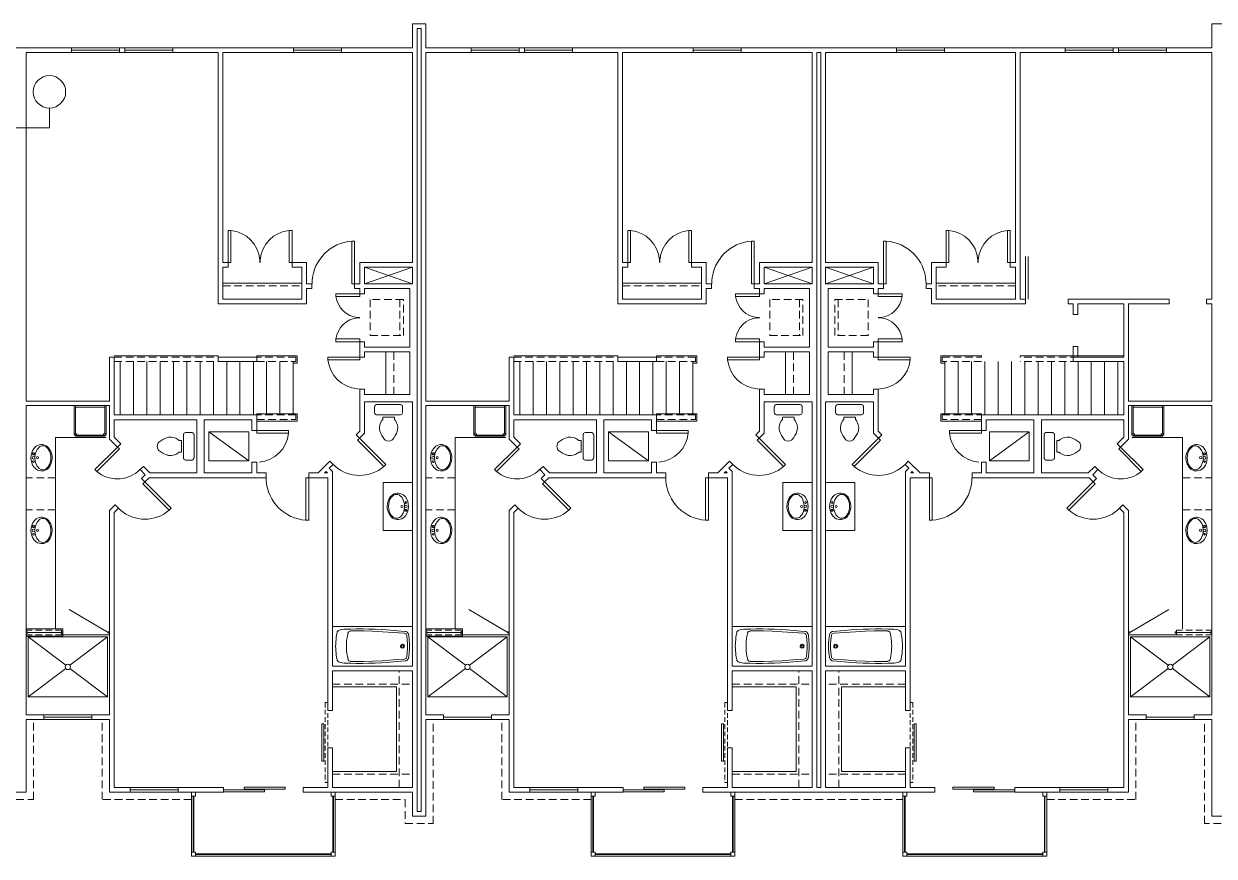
# Model space of a CAD drawing. Header units: inches. Extents: x -167 to 6071, y -6287 to -2731.
# Drawn here: x 2595 to 3489, y -6160 to -5536 of the extents above; entities that cross this region are included whole.
import ezdxf

# ---------------------------------------------------------------- set-up
doc = ezdxf.new("R2010")
doc.units = ezdxf.units.IN
doc.header["$LTSCALE"] = 96
doc.header["$MEASUREMENT"] = 0
doc.linetypes.add('Dash', pattern=[0.225, 0.15, -0.075])
for name, color, linetype, lineweight in [('Doors', 5, 'Continuous', 9), ('Stair', 190, 'Continuous', 18), ('Wall_line', 6, 'Continuous', 18)]:
    doc.layers.add(name, color=color, linetype=linetype, lineweight=lineweight)
doc.layers.add('Furniture', color=7, linetype='Continuous', lineweight=5, true_color=0x994d00)

# ---------------------------------------------------------------- blocks, each defined once
blk = doc.blocks.new('Tub')
at = {"layer": 'Furniture'}
blk.add_lwpolyline([(60, 0), (60, 29.97), (0, 29.97), (0, 0)], close=True, dxfattribs=at)
for points in [[(5.71, 27.36), (5.07, 27.2), (4.43, 26.83), (3.89, 26.35), (3.52, 25.76), (3.31, 25.12), (3.2, 24.43)], [(8.69, 27.73), (5.71, 27.41)], [(45.65, 3.25), (54.4, 4), (55.04, 4.16), (55.63, 4.37), (56.11, 4.75), (56.53, 5.23), (56.85, 5.76), (57.07, 6.35), (57.12, 6.99), (57.49, 10.19), (57.71, 13.44), (57.71, 16.75), (57.49, 20), (57.12, 23.2), (57.07, 23.84), (56.85, 24.43), (56.53, 24.96), (56.11, 25.44), (55.63, 25.81), (55.04, 26.03), (54.4, 26.19), (45.65, 26.93)], [(13.39, 26.45), (12.8, 26.35), (12.21, 26.03), (11.79, 25.55), (11.52, 25.01)], [(17.65, 26.56), (13.44, 26.51)], [(53.87, 24.75), (45.55, 25.44), (37.44, 25.97), (30.03, 26.35), (23.41, 26.56), (17.6, 26.56)], [(53.81, 5.44), (54.35, 5.55), (54.83, 5.81), (55.2, 6.19), (55.47, 6.61), (55.63, 7.15), (56, 10.29), (56.21, 13.49), (56.21, 16.69), (56, 19.89), (55.63, 23.04), (55.47, 23.57), (55.2, 24), (54.83, 24.37), (54.35, 24.64), (53.81, 24.75)], [(3.2, 5.76), (3.31, 5.07), (3.52, 4.43), (3.89, 3.84), (4.43, 3.36), (5.07, 2.99), (5.71, 2.83)], [(8.69, 2.45), (5.71, 2.77)], [(11.52, 5.17), (11.79, 4.64), (12.21, 4.16), (12.8, 3.84), (13.39, 3.73)], [(17.65, 3.63), (13.44, 3.68)], [(53.87, 5.44), (45.55, 4.75), (37.44, 4.21), (30.03, 3.84), (23.41, 3.63), (17.6, 3.63)]]:
    blk.add_lwpolyline(points, dxfattribs=at)
for points in [[(3.25, 24.43), (2.77, 21.81, 0.074206), (2.77, 8.37), (3.25, 5.76)], [(11.57, 25.01), (11.04, 22.56, 0.098214), (11.04, 7.63), (11.57, 5.17)], [(53.71, 14.45, 1.245514), (50.88, 15.09), (50.93, 14.67), (51.15, 14.24)]]:
    blk.add_lwpolyline(points, format="xyb", dxfattribs=at)
blk.add_circle((52.38, 15.1), 0.758, dxfattribs=at)
for points in [[(45.65, 26.93), (33.36, 27.78), (21.01, 28.54), (8.69, 27.73)], [(51.15, 14.24), (51.83, 13.27), (53.32, 13.49), (53.71, 14.45)], [(45.65, 3.25), (33.36, 2.41), (21.01, 1.65), (8.69, 2.45)]]:
    blk.add_open_spline(points, degree=3, dxfattribs=at)
blk = doc.blocks.new('Sink')
at = {"layer": 'Furniture'}
for points in [[(-2.29, 7.07), (-3.09, 7.92), (-4, 8.67), (-5.01, 9.25)], [(-14.51, 3.6), (-14.88, 1.84), (-14.99, 0.03), (-14.88, -1.79), (-14.51, -3.55)], [(-13.17, 6.37), (-13.92, 5.04), (-14.45, 3.6)], [(-11.15, 8.4), (-11.89, 7.81), (-12.59, 7.12), (-13.23, 6.37)], [(-15.31, -3.92), (-14.88, -5.04), (-14.29, -6.05), (-13.6, -7.07)], [(-14.45, -3.55), (-13.92, -4.99), (-13.17, -6.32)], [(-13.23, -6.32), (-12.59, -7.07), (-11.89, -7.76), (-11.15, -8.35)], [(-11.09, -8.35), (-10.45, -8.67), (-9.71, -8.88), (-8.96, -8.93), (-8.21, -8.88), (-7.47, -8.67), (-6.83, -8.35), (-6.08, -7.76), (-5.39, -7.07), (-4.75, -6.32)], [(-5.01, -9.25), (-4, -8.67), (-3.09, -7.92), (-2.29, -7.07)]]:
    blk.add_lwpolyline(points, dxfattribs=at)
blk.add_lwpolyline([(-1.97, -2.27), (-2.29, -2.32), (-2.51, -2.53), (-2.67, -2.8), (-2.67, -3.12), (-2.51, -3.39), (-2.29, -3.6), (-1.97, -3.65), (-1.65, -3.6), (-1.44, -3.39), (-1.28, -3.12), (-1.28, -2.8), (-1.44, -2.53), (-1.65, -2.32)], close=True, dxfattribs=at)
for centre, radius in [((-4.91, -0.08), 0.798), ((-1.98, 0.02), 0.969), ((-1.91, 2.91), 0.637)]:
    blk.add_circle(centre, radius, dxfattribs=at)
for centre, radius, start, end in [((-8.03, 2.92), 6.99, 64.96534, 143.60901), ((-4.36, 0.03), 11.61, 142.67613, 199.5796), ((-11.81, 0), 11.81, 323.25944, 36.74056), ((-8.03, -2.96), 6.96, 216.19077, 295.23489)]:
    blk.add_arc(centre, radius, start, end, dxfattribs=at)
blk.add_ellipse((-8.86, 0.17), major_axis=(-0.18, 8.84), ratio=0.664092, start_param=3.873962, end_param=6.643025, dxfattribs=at)
blk = doc.blocks.new('Toilet')
at = {"layer": 'Furniture'}
for points in [[(0, 8.48), (-0.05, 9.01), (-0.27, 9.49), (-0.59, 9.87), (-0.96, 10.19), (-1.44, 10.4), (-1.97, 10.45), (-5.97, 10.45), (-6.51, 10.4), (-6.93, 10.19), (-7.36, 9.87), (-7.68, 9.49), (-7.89, 9.01), (-7.95, 8.48), (-7.95, -8.48), (-7.89, -9.01), (-7.68, -9.44), (-7.36, -9.87), (-6.93, -10.19), (-6.4, -10.45), (-1.98, -10.45), (-1.44, -10.4), (-0.96, -10.19), (-0.59, -9.87), (-0.27, -9.44), (-0.05, -9.01), (0, -8.47), (0, 8.47)], [(-19.04, 6.77), (-19.92, 6.62), (-21.87, 5.87), (-23.41, 5.01), (-24.91, 4.11), (-26.29, 3.04), (-26.83, 2.51)], [(-12.21, -5.12), (-11.25, -4.37), (-9.49, -4.37), (-9.49, 4.37), (-11.25, 4.37), (-12.21, 5.12)], [(-26.83, -2.51), (-26.29, -3.04), (-24.91, -4.11), (-23.41, -5.01), (-21.87, -5.87), (-20.21, -6.51)], [(-20.24, -6.5), (-19.04, -6.77)]]:
    blk.add_lwpolyline(points, dxfattribs=at)
for points in [[(-26.83, 2.51), (-27.92, 0.68), (-27.92, -0.68), (-26.83, -2.51)], [(-12.21, 5.12), (-14.11, 6.5), (-16.71, 7.16), (-19.04, 6.77)], [(-19.04, -6.77), (-16.71, -7.16), (-14.11, -6.5), (-12.21, -5.12)]]:
    blk.add_open_spline(points, degree=3, dxfattribs=at)

msp = doc.modelspace()

# ---------------------------------------------------------------- linework, layer by layer
at = {"layer": 'Doors'}
for p, q in [((2750.41, -5690.6), (2748.44, -5690.6)), ((3050.41, -5690.6), (3048.44, -5690.6)), ((3333.45, -5690.6), (3335.42, -5690.6)), ((2748.44, -5714.6), (2750.41, -5714.6)), ((2796.44, -5714.6), (2794.41, -5714.6)), ((3048.44, -5714.6), (3050.41, -5714.6)), ((3096.44, -5714.6), (3094.41, -5714.6)), ((3287.42, -5714.6), (3289.45, -5714.6)), ((3335.42, -5714.6), (3333.45, -5714.6)), ((2665.4, -5853.11), (2666.84, -5854.55)), ((2965.4, -5853.11), (2966.84, -5854.55)), ((3418.46, -5853.11), (3417.02, -5854.55)), ((2685.93, -5879.3), (2684.49, -5880.68)), ((2808.97, -5876.1), (2806.94, -5876.1)), ((2985.93, -5879.3), (2984.49, -5880.68)), ((3108.97, -5876.1), (3106.94, -5876.1)), ((3274.89, -5876.1), (3276.92, -5876.1)), ((3397.93, -5879.3), (3399.37, -5880.68))]:
    msp.add_line(p, q, dxfattribs=at)
at = {"layer": 'Doors', "transparency": 33554687}
for points in [[(2630.94, -5553.59), (2666.94, -5553.59)], [(2630.94, -5555.35), (2666.94, -5555.35)], [(2630.94, -5557.11), (2666.94, -5557.11)], [(2670.94, -5553.59), (2706.94, -5553.59)], [(2670.94, -5555.35), (2706.94, -5555.35)], [(2670.94, -5557.11), (2706.94, -5557.11)], [(2797.66, -5553.59), (2833.66, -5553.59)], [(2797.66, -5555.35), (2833.66, -5555.35)], [(2797.66, -5557.11), (2833.66, -5557.11)], [(2930.94, -5553.59), (2966.94, -5553.59)], [(2930.94, -5555.35), (2966.94, -5555.35)], [(2930.94, -5557.11), (2966.94, -5557.11)], [(2970.94, -5553.59), (3006.94, -5553.59)], [(2970.94, -5555.35), (3006.94, -5555.35)], [(2970.94, -5557.11), (3006.94, -5557.11)], [(3097.66, -5553.59), (3133.66, -5553.59)], [(3097.66, -5555.35), (3133.66, -5555.35)], [(3097.66, -5557.11), (3133.66, -5557.11)], [(3286.2, -5553.59), (3250.2, -5553.59)], [(3286.2, -5555.35), (3250.2, -5555.35)], [(3286.2, -5557.11), (3250.2, -5557.11)], [(3412.92, -5553.59), (3376.92, -5553.59)], [(3412.92, -5555.35), (3376.92, -5555.35)], [(3412.92, -5557.11), (3376.92, -5557.11)], [(3452.92, -5553.59), (3416.92, -5553.59)], [(3452.92, -5555.35), (3416.92, -5555.35)], [(3452.92, -5557.11), (3416.92, -5557.11)], [(2748.44, -5714.6), (2748.44, -5690.6)], [(2750.41, -5714.6), (2750.41, -5690.6)], [(2794.41, -5714.6), (2794.41, -5690.6)], [(2796.44, -5714.6), (2796.44, -5690.6)], [(3048.44, -5714.6), (3048.44, -5690.6)], [(3050.41, -5714.6), (3050.41, -5690.6)], [(3094.41, -5714.6), (3094.41, -5690.6)], [(3096.44, -5714.6), (3096.44, -5690.6)], [(3287.42, -5714.6), (3287.42, -5690.6)], [(3289.45, -5714.6), (3289.45, -5690.6)], [(3333.45, -5714.6), (3333.45, -5690.6)], [(3335.42, -5714.6), (3335.42, -5690.6)], [(2843.42, -5698.6), (2843.42, -5730.6), (2841.4, -5730.6), (2841.4, -5698.6)], [(3143.42, -5698.6), (3143.42, -5730.6), (3141.4, -5730.6), (3141.4, -5698.6)], [(3240.44, -5698.6), (3240.44, -5730.6), (3242.46, -5730.6), (3242.46, -5698.6)], [(2829.4, -5738.07), (2847.42, -5738.07), (2847.42, -5740.1), (2829.4, -5740.1)], [(3129.4, -5738.07), (3147.42, -5738.07), (3147.42, -5740.1), (3129.4, -5740.1)], [(3254.46, -5738.07), (3236.44, -5738.07), (3236.44, -5740.1), (3254.46, -5740.1)], [(2829.4, -5774.07), (2847.42, -5774.07), (2847.42, -5772.04), (2829.4, -5772.04)], [(3129.4, -5774.07), (3147.42, -5774.07), (3147.42, -5772.04), (3129.4, -5772.04)], [(3254.46, -5774.07), (3236.44, -5774.07), (3236.44, -5772.04), (3254.46, -5772.04)], [(2823.42, -5787.62), (2847.42, -5787.62), (2847.42, -5785.59), (2823.42, -5785.59)], [(3123.42, -5787.62), (3147.42, -5787.62), (3147.42, -5785.59), (3123.42, -5785.59)], [(3260.44, -5787.62), (3236.44, -5787.62), (3236.44, -5785.59), (3260.44, -5785.59)], [(2793.93, -5842.6), (2769.93, -5842.6), (2769.93, -5840.58)], [(3093.93, -5842.6), (3069.93, -5842.6), (3069.93, -5840.58)], [(3289.93, -5842.6), (3313.93, -5842.6), (3313.93, -5840.58)], [(2866.89, -5866.23), (2847.05, -5846.44), (2845.66, -5847.88), (2865.45, -5867.67)], [(3166.89, -5866.23), (3147.05, -5846.44), (3145.66, -5847.88), (3165.45, -5867.67)], [(3216.97, -5866.23), (3236.81, -5846.44), (3238.2, -5847.88), (3218.41, -5867.67)], [(2665.4, -5853.11), (2648.44, -5870.07)], [(2666.84, -5854.55), (2649.88, -5871.51)], [(2965.4, -5853.11), (2948.44, -5870.07)], [(2966.84, -5854.55), (2949.88, -5871.51)], [(3417.02, -5854.55), (3433.98, -5871.51)], [(3418.46, -5853.11), (3435.42, -5870.07)], [(2685.93, -5879.3), (2705.72, -5899.08)], [(2806.94, -5876.1), (2806.94, -5908.1)], [(2808.97, -5908.1), (2808.97, -5876.1)], [(2985.93, -5879.3), (3005.72, -5899.08)], [(3106.94, -5876.1), (3106.94, -5908.1)], [(3108.97, -5908.1), (3108.97, -5876.1)], [(3274.89, -5908.1), (3274.89, -5876.1)], [(3276.92, -5876.1), (3276.92, -5908.1)], [(3397.93, -5879.3), (3378.14, -5899.08)], [(2684.49, -5880.68), (2704.33, -5900.47)], [(2984.49, -5880.68), (3004.33, -5900.47)], [(3399.37, -5880.68), (3379.53, -5900.47)], [(2658.41, -5992.31), (2629.18, -5974.98)], [(2958.41, -5992.31), (2929.18, -5974.98)], [(3425.45, -5992.31), (3454.68, -5974.98)], [(2601.4, -5990.55), (2596.92, -5990.55)], [(2601.4, -5994.07), (2596.92, -5994.07)], [(2597.93, -5992.31), (2623.42, -5992.31)], [(2608.92, -5990.55), (2603.9, -5990.55)], [(2608.92, -5994.07), (2603.9, -5994.07)], [(2616.44, -5990.55), (2611.42, -5990.55)], [(2616.44, -5994.07), (2611.42, -5994.07)], [(2618.94, -5990.55), (2623.42, -5990.55), (2623.42, -5994.07), (2618.94, -5994.07)], [(2901.4, -5990.55), (2896.92, -5990.55)], [(2901.4, -5994.07), (2896.92, -5994.07)], [(2897.93, -5992.31), (2923.42, -5992.31)], [(2908.92, -5990.55), (2903.9, -5990.55)], [(2908.92, -5994.07), (2903.9, -5994.07)], [(2916.44, -5990.55), (2911.42, -5990.55)], [(2916.44, -5994.07), (2911.42, -5994.07)], [(2918.94, -5990.55), (2923.42, -5990.55), (2923.42, -5994.07), (2918.94, -5994.07)], [(3464.92, -5990.55), (3460.44, -5990.55), (3460.44, -5994.07), (3464.92, -5994.07)], [(3485.93, -5992.31), (3460.44, -5992.31)], [(3467.42, -5990.55), (3472.44, -5990.55)], [(3467.42, -5994.07), (3472.44, -5994.07)], [(3474.94, -5990.55), (3479.96, -5990.55)], [(3474.94, -5994.07), (3479.96, -5994.07)], [(3482.46, -5990.55), (3486.94, -5990.55)], [(3482.46, -5994.07), (3486.94, -5994.07)], [(2646.2, -6054.07), (2610.2, -6054.07)], [(2646.2, -6055.83), (2610.2, -6055.83)], [(2646.2, -6057.59), (2610.2, -6057.59)], [(2946.14, -6055.83), (2910.14, -6055.83)], [(2946.14, -6057.59), (2910.14, -6057.59)], [(3437.72, -6055.83), (3473.72, -6055.83)], [(3437.72, -6057.59), (3473.72, -6057.59)], [(2710.94, -6108.58), (2674.94, -6108.58)], [(2710.94, -6110.34), (2674.94, -6110.34)], [(3010.94, -6108.58), (2974.94, -6108.58)], [(3010.94, -6110.34), (2974.94, -6110.34)], [(3372.92, -6108.58), (3408.92, -6108.58)], [(3372.92, -6110.34), (3408.92, -6110.34)], [(2710.94, -6112.04), (2674.94, -6112.04)], [(2720.92, -6115.08), (2723.9, -6115.08), (2723.9, -6112.04)], [(2722.2, -6115.08), (2722.2, -6157.06)], [(2722.68, -6115.08), (2722.68, -6157.06)], [(2828.92, -6115.08), (2825.93, -6115.08), (2825.93, -6112.04)], [(2827.16, -6157.06), (2827.16, -6115.08)], [(2827.69, -6157.06), (2827.69, -6115.08)], [(3010.94, -6112.04), (2974.94, -6112.04)], [(3020.92, -6115.08), (3023.9, -6115.08), (3023.9, -6112.04)], [(3022.2, -6115.08), (3022.2, -6157.06)], [(3022.68, -6115.08), (3022.68, -6157.06)], [(3128.92, -6115.08), (3125.93, -6115.08), (3125.93, -6112.04)], [(3127.16, -6157.06), (3127.16, -6115.08)], [(3127.69, -6157.06), (3127.69, -6115.08)], [(3254.94, -6115.08), (3257.93, -6115.08), (3257.93, -6112.04)], [(3256.17, -6157.06), (3256.17, -6115.08)], [(3256.7, -6157.06), (3256.7, -6115.08)], [(3362.94, -6115.08), (3359.96, -6115.08), (3359.96, -6112.04)], [(3361.18, -6115.08), (3361.18, -6157.06)], [(3361.66, -6115.08), (3361.66, -6157.06)], [(3372.92, -6112.04), (3408.92, -6112.04)], [(2723.9, -6160.04), (2723.9, -6157.06), (2720.92, -6157.06)], [(2723.9, -6158.34), (2825.93, -6158.34)], [(2723.9, -6158.82), (2825.93, -6158.82)], [(2828.92, -6157.06), (2825.93, -6157.06), (2825.93, -6160.04)], [(3023.9, -6160.04), (3023.9, -6157.06), (3020.92, -6157.06)], [(3023.9, -6158.34), (3125.93, -6158.34)], [(3023.9, -6158.82), (3125.93, -6158.82)], [(3128.92, -6157.06), (3125.93, -6157.06), (3125.93, -6160.04)], [(3254.94, -6157.06), (3257.93, -6157.06), (3257.93, -6160.04)], [(3359.96, -6158.34), (3257.93, -6158.34)], [(3359.96, -6158.82), (3257.93, -6158.82)], [(3359.96, -6160.04), (3359.96, -6157.06), (3362.94, -6157.06)]]:
    msp.add_lwpolyline(points, dxfattribs=at)
at = {"layer": 'Doors'}
msp.add_lwpolyline([(2565.56, -5598.82), (2565.56, -5613.7), (2614.36, -5613.7), (2614.36, -5598.82)], dxfattribs=at)
at = {"layer": 'Doors', "transparency": 33554687}
for points in [[(2772.38, -5714.6), (2772.33, -5712.79, 0.363692), (2750.41, -5690.6), (2748.44, -5690.6)], [(2796.44, -5690.6), (2794.41, -5690.6, 0.362638), (2772.54, -5712.79), (2772.49, -5714.6)], [(3072.38, -5714.6), (3072.33, -5712.79, 0.363692), (3050.41, -5690.6), (3048.44, -5690.6)], [(3096.44, -5690.6), (3094.41, -5690.6, 0.362638), (3072.54, -5712.79), (3072.49, -5714.6)], [(3287.42, -5690.6), (3289.45, -5690.6, -0.362638), (3311.32, -5712.79), (3311.37, -5714.6)], [(3311.48, -5714.6), (3311.53, -5712.79, -0.363692), (3333.45, -5690.6), (3335.42, -5690.6)], [(2843.42, -5698.6), (2841.4, -5698.6, 0.37419), (2811.53, -5728.52), (2811.48, -5730.6)], [(3143.42, -5698.6), (3141.4, -5698.6, 0.37419), (3111.53, -5728.52), (3111.48, -5730.6)], [(3240.44, -5698.6), (3242.46, -5698.6, -0.37419), (3272.33, -5728.52), (3272.38, -5730.6)], [(2829.4, -5738.07), (2829.4, -5740.1, 0.348252), (2845.88, -5755.99), (2847.42, -5756.04)], [(3129.4, -5738.07), (3129.4, -5740.1, 0.348252), (3145.88, -5755.99), (3147.42, -5756.04)], [(3254.46, -5738.07), (3254.46, -5740.1, -0.348252), (3237.98, -5755.99), (3236.44, -5756.04)], [(2829.4, -5774.07), (2829.4, -5772.04, -0.348252), (2845.88, -5756.15), (2847.42, -5756.1)], [(3129.4, -5774.07), (3129.4, -5772.04, -0.348252), (3145.88, -5756.15), (3147.42, -5756.1)], [(3254.46, -5774.07), (3254.46, -5772.04, 0.348252), (3237.98, -5756.15), (3236.44, -5756.1)], [(2823.42, -5785.59), (2823.42, -5787.62, 0.362411), (2845.61, -5809.48), (2847.42, -5809.59)], [(3123.42, -5785.59), (3123.42, -5787.62, 0.362411), (3145.61, -5809.48), (3147.42, -5809.59)], [(3260.44, -5785.59), (3260.44, -5787.62, -0.362411), (3238.25, -5809.48), (3236.44, -5809.59)], [(2648.44, -5870.07), (2649.88, -5871.51, 0.364513), (2681.02, -5871.24), (2682.3, -5870.02)], [(2827.26, -5866.23), (2828.76, -5867.56, 0.36981), (2865.45, -5867.67), (2866.89, -5866.23)], [(2948.44, -5870.07), (2949.88, -5871.51, 0.364513), (2981.02, -5871.24), (2982.3, -5870.02)], [(3127.26, -5866.23), (3128.76, -5867.56, 0.36981), (3165.45, -5867.67), (3166.89, -5866.23)], [(3256.6, -5866.23), (3255.1, -5867.56, -0.36981), (3218.41, -5867.67), (3216.97, -5866.23)], [(3435.42, -5870.07), (3433.98, -5871.51, -0.364513), (3402.84, -5871.24), (3401.56, -5870.02)], [(2777.02, -5876.1), (2777.08, -5878.18, 0.375995), (2806.89, -5907.99), (2808.97, -5908.04)], [(3077.02, -5876.1), (3077.08, -5878.18, 0.375995), (3106.89, -5907.99), (3108.97, -5908.04)], [(3306.84, -5876.1), (3306.78, -5878.18, -0.375995), (3276.97, -5907.99), (3274.89, -5908.04)], [(2666.14, -5899.08), (2667.64, -5900.42, 0.371263), (2704.33, -5900.47), (2705.72, -5899.08)], [(2966.14, -5899.08), (2967.64, -5900.42, 0.371263), (3004.33, -5900.47), (3005.72, -5899.08)], [(3417.72, -5899.08), (3416.22, -5900.42, -0.371263), (3379.53, -5900.47), (3378.14, -5899.08)]]:
    msp.add_lwpolyline(points, format="xyb", dxfattribs=at)
for points in [[(2793.93, -5840.58), (2769.93, -5840.58)], [(2793.93, -5840.58), (2793.93, -5842.6)], [(3093.93, -5840.58), (3069.93, -5840.58)], [(3093.93, -5840.58), (3093.93, -5842.6)], [(3289.93, -5840.58), (3313.93, -5840.58)], [(3289.93, -5840.58), (3289.93, -5842.6)], [(2596.92, -5992.84), (2597.93, -5992.84), (2597.93, -5991.83), (2596.92, -5991.83)], [(2623.42, -5992.84), (2624.44, -5992.84), (2624.44, -5991.83), (2623.42, -5991.83)], [(2658.41, -5992.84), (2659.42, -5992.84), (2659.42, -5991.83), (2658.41, -5991.83)], [(2896.92, -5992.84), (2897.93, -5992.84), (2897.93, -5991.83), (2896.92, -5991.83)], [(2923.42, -5992.84), (2924.44, -5992.84), (2924.44, -5991.83), (2923.42, -5991.83)], [(2958.41, -5992.84), (2959.42, -5992.84), (2959.42, -5991.83), (2958.41, -5991.83)], [(3425.45, -5992.84), (3424.44, -5992.84), (3424.44, -5991.83), (3425.45, -5991.83)], [(3460.44, -5992.84), (3459.42, -5992.84), (3459.42, -5991.83), (3460.44, -5991.83)], [(3486.94, -5992.84), (3485.93, -5992.84), (3485.93, -5991.83), (3486.94, -5991.83)], [(2820.44, -6060.84), (2818.94, -6060.84), (2818.94, -6088.84), (2820.44, -6088.84)], [(3120.44, -6060.84), (3118.94, -6060.84), (3118.94, -6088.84), (3120.44, -6088.84)], [(3263.42, -6060.84), (3264.92, -6060.84), (3264.92, -6088.84), (3263.42, -6088.84)], [(2744.92, -6111.83), (2775.9, -6111.83), (2775.9, -6110.34), (2744.92, -6110.34)], [(2760.44, -6109.8), (2791.42, -6109.8), (2791.42, -6108.31), (2760.44, -6108.31)], [(3044.92, -6111.83), (3075.9, -6111.83), (3075.9, -6110.34), (3044.92, -6110.34)], [(3060.44, -6109.8), (3091.42, -6109.8), (3091.42, -6108.31), (3060.44, -6108.31)], [(3323.42, -6109.8), (3292.44, -6109.8), (3292.44, -6108.31), (3323.42, -6108.31)], [(3338.94, -6111.83), (3307.96, -6111.83), (3307.96, -6110.34), (3338.94, -6110.34)]]:
    msp.add_lwpolyline(points, close=True, dxfattribs=at)
for points in [[(2771.74, -5864.47, 0.362638), (2793.93, -5842.6, -0.362638)], [(3071.74, -5864.47, 0.362638), (3093.93, -5842.6, -0.362638)], [(3312.12, -5864.47, -0.362638), (3289.93, -5842.6, 0.362638)]]:
    msp.add_lwpolyline(points, format="xyb", close=True, dxfattribs=at)
at = {"layer": 'Doors', "linetype": 'Dash', "ltscale": 0.25, "transparency": 33554687}
for points in [[(2821.4, -6044.84), (2821.4, -6104.84), (2823.42, -6104.84), (2823.42, -6044.84)], [(3121.4, -6044.84), (3121.4, -6104.84), (3123.42, -6104.84), (3123.42, -6044.84)], [(3262.46, -6044.84), (3262.46, -6104.84), (3260.44, -6104.84), (3260.44, -6044.84)]]:
    msp.add_lwpolyline(points, close=True, dxfattribs=at)
at = {"layer": 'Doors'}
msp.add_circle((2614.36, -5586.63), 12.18, dxfattribs=at)
at = {"layer": 'Furniture', "transparency": 33554687}
for points in [[(2850.94, -5718.07), (2886.94, -5730.6)], [(2886.94, -5718.07), (2850.94, -5730.6)], [(3150.94, -5718.07), (3186.94, -5730.6)], [(3186.94, -5718.07), (3150.94, -5730.6)], [(3232.92, -5718.07), (3196.92, -5730.6)], [(3196.92, -5718.07), (3232.92, -5730.6)], [(2744.44, -5730.07), (2803.9, -5730.07)], [(3044.44, -5730.07), (3103.9, -5730.07)], [(3339.42, -5730.07), (3279.96, -5730.07)], [(2866.94, -5813.59), (2866.94, -5781.59)], [(3166.94, -5813.59), (3166.94, -5781.59)], [(3216.92, -5813.59), (3216.92, -5781.59)], [(2633.93, -5843.08), (2633.93, -5822.07)], [(2655.9, -5823.08), (2633.93, -5823.08)], [(2655.9, -5843.08), (2655.9, -5822.07)], [(2933.93, -5843.08), (2933.93, -5822.07)], [(2955.9, -5823.08), (2933.93, -5823.08)], [(2955.9, -5843.08), (2955.9, -5822.07)], [(3427.96, -5843.08), (3427.96, -5822.07)], [(3427.96, -5823.08), (3449.93, -5823.08)], [(3449.93, -5843.08), (3449.93, -5822.07)], [(2634.94, -5844.1), (2634.94, -5843.08), (2632.92, -5843.08)], [(2656.92, -5843.08), (2654.94, -5843.08), (2654.94, -5844.1)], [(2733.98, -5841.59), (2763.96, -5863.56)], [(2934.94, -5844.1), (2934.94, -5843.08), (2932.92, -5843.08)], [(2956.92, -5843.08), (2954.94, -5843.08), (2954.94, -5844.1)], [(3033.98, -5841.59), (3063.96, -5863.56)], [(3349.88, -5841.59), (3319.9, -5863.56)], [(3426.94, -5843.08), (3428.92, -5843.08), (3428.92, -5844.1)], [(3448.92, -5844.1), (3448.92, -5843.08), (3450.94, -5843.08)], [(2656.92, -5846.07), (2618.94, -5846.07), (2618.94, -5989.59)], [(2655.9, -5844.1), (2655.9, -5845.06), (2633.93, -5845.06), (2633.93, -5844.1)], [(2956.92, -5846.07), (2918.94, -5846.07), (2918.94, -5989.59)], [(2955.9, -5844.1), (2955.9, -5845.06), (2933.93, -5845.06), (2933.93, -5844.1)], [(3426.94, -5846.07), (3464.92, -5846.07), (3464.92, -5989.59)], [(3427.96, -5844.1), (3427.96, -5845.06), (3449.93, -5845.06), (3449.93, -5844.1)], [(2598.41, -5995.56), (2626.57, -6016.84)], [(2623.42, -5994.07), (2659.42, -5994.07)], [(2657.93, -5995.56), (2629.77, -6016.84)], [(2898.41, -5995.56), (2926.57, -6016.84)], [(2923.42, -5994.07), (2959.42, -5994.07)], [(2957.93, -5995.56), (2929.77, -6016.84)], [(3460.44, -5994.07), (3424.44, -5994.07)], [(3425.93, -5995.56), (3454.09, -6016.84)], [(3485.45, -5995.56), (3457.29, -6016.84)], [(2626.57, -6019.3), (2598.41, -6040.58)], [(2629.77, -6019.3), (2657.93, -6040.58)], [(2926.57, -6019.3), (2898.41, -6040.58)], [(2929.77, -6019.3), (2957.93, -6040.58)], [(3454.09, -6019.3), (3425.93, -6040.58)], [(3457.29, -6019.3), (3485.45, -6040.58)]]:
    msp.add_lwpolyline(points, dxfattribs=at)
at = {"layer": 'Furniture', "linetype": 'Dash', "ltscale": 0.4, "transparency": 33554687}
for points in [[(2744.44, -5732.1), (2803.9, -5732.1)], [(3044.44, -5732.1), (3103.9, -5732.1)], [(3339.42, -5732.1), (3279.96, -5732.1)], [(2877.4, -5742.39), (2877.4, -5769.43)], [(3177.4, -5742.39), (3177.4, -5769.43)], [(3206.46, -5742.39), (3206.46, -5769.43)], [(2872.92, -5813.59), (2872.92, -5781.59)], [(3172.92, -5813.59), (3172.92, -5781.59)], [(3210.94, -5813.59), (3210.94, -5781.59)], [(2618.94, -5876.31), (2596.92, -5876.31)], [(2918.94, -5876.31), (2896.92, -5876.31)], [(3464.92, -5876.31), (3486.94, -5876.31)], [(2618.94, -5900.31), (2596.92, -5900.31)], [(2918.94, -5900.31), (2896.92, -5900.31)], [(3464.92, -5900.31), (3486.94, -5900.31)], [(2876.92, -6108.58), (2876.92, -6021.11)], [(3176.92, -6108.58), (3176.92, -6021.11)], [(3206.94, -6108.58), (3206.94, -6021.11)], [(2826.94, -6031.08), (2886.94, -6031.08)], [(3126.94, -6031.08), (3186.94, -6031.08)], [(3256.92, -6031.08), (3196.92, -6031.08)], [(2528.92, -6117.59), (2602.41, -6117.59), (2602.41, -6057.59)], [(2720.92, -6117.59), (2653.93, -6117.59), (2653.93, -6057.59)], [(2828.92, -6117.59), (2881.4, -6117.59), (2881.4, -6135.56), (2902.41, -6135.56), (2902.41, -6057.59)], [(3020.92, -6117.59), (2953.93, -6117.59), (2953.93, -6057.59)], [(3362.94, -6117.59), (3429.93, -6117.59), (3429.93, -6057.59)], [(3554.94, -6117.59), (3502.46, -6117.59), (3502.46, -6135.56), (3481.45, -6135.56), (3481.45, -6057.59)], [(2826.94, -6098.55), (2886.94, -6098.55)], [(3126.94, -6098.55), (3186.94, -6098.55)], [(3256.92, -6098.55), (3196.92, -6098.55)], [(3128.92, -6117.59), (3254.94, -6117.59)]]:
    msp.add_lwpolyline(points, dxfattribs=at)
for points in [[(2880.01, -5742.39), (2855, -5742.39), (2855, -5769.43), (2880.01, -5769.43)], [(3180.01, -5742.39), (3155, -5742.39), (3155, -5769.43), (3180.01, -5769.43)], [(3203.85, -5742.39), (3228.86, -5742.39), (3228.86, -5769.43), (3203.85, -5769.43)]]:
    msp.add_lwpolyline(points, close=True, dxfattribs=at)
at = {"layer": 'Furniture', "transparency": 33554687}
for points in [[(2632.92, -5822.07), (2656.92, -5822.07), (2656.92, -5844.1), (2632.92, -5844.1)], [(2932.92, -5822.07), (2956.92, -5822.07), (2956.92, -5844.1), (2932.92, -5844.1)], [(3450.94, -5822.07), (3426.94, -5822.07), (3426.94, -5844.1), (3450.94, -5844.1)], [(2733.98, -5841.59), (2763.96, -5841.59), (2763.96, -5863.56), (2733.98, -5863.56)], [(3033.98, -5841.59), (3063.96, -5841.59), (3063.96, -5863.56), (3033.98, -5863.56)], [(3349.88, -5841.59), (3319.9, -5841.59), (3319.9, -5863.56), (3349.88, -5863.56)], [(2657.93, -5995.56), (2657.93, -6040.58), (2598.41, -6040.58), (2598.41, -5995.56)], [(2957.93, -5995.56), (2957.93, -6040.58), (2898.41, -6040.58), (2898.41, -5995.56)], [(3425.93, -5995.56), (3425.93, -6040.58), (3485.45, -6040.58), (3485.45, -5995.56)]]:
    msp.add_lwpolyline(points, close=True, dxfattribs=at)
at = {"layer": 'Furniture'}
for points in [[(2886.94, -5915.62), (2864.92, -5915.62), (2864.92, -5879.62), (2886.94, -5879.62)], [(3186.94, -5915.62), (3164.92, -5915.62), (3164.92, -5879.62), (3186.94, -5879.62)], [(3196.92, -5915.62), (3218.94, -5915.62), (3218.94, -5879.62), (3196.92, -5879.62)], [(2826.94, -6096.58), (2874.94, -6096.58), (2874.94, -6033.11), (2826.94, -6033.11)], [(3126.94, -6096.58), (3174.94, -6096.58), (3174.94, -6033.11), (3126.94, -6033.11)], [(3256.92, -6096.58), (3208.92, -6096.58), (3208.92, -6033.11), (3256.92, -6033.11)]]:
    msp.add_lwpolyline(points, dxfattribs=at)
at = {"layer": 'Furniture', "transparency": 33554687}
for centre in [(2628.18, -6018.04), (2928.18, -6018.04), (3455.68, -6018.04)]:
    msp.add_circle(centre, 1.99, dxfattribs=at)
at = {"layer": 'Stair'}
for points in [[(2662.94, -5784.58), (2740.92, -5784.58), (2740.92, -5785.59)], [(2800.44, -5784.58), (2800.44, -5790.07), (2800.44, -5784.58), (2769.93, -5784.58), (2769.93, -5785.59)], [(2800.44, -5790.07), (2797.4, -5790.07)], [(2962.94, -5784.58), (3040.92, -5784.58), (3040.92, -5785.59)], [(3100.44, -5784.58), (3100.44, -5790.07), (3100.44, -5784.58), (3069.93, -5784.58), (3069.93, -5785.59)], [(3100.44, -5790.07), (3097.4, -5790.07)], [(3283.42, -5784.58), (3283.42, -5790.07), (3283.42, -5784.58), (3313.93, -5784.58), (3313.93, -5785.59)], [(3283.42, -5790.07), (3286.46, -5790.07)], [(3420.92, -5784.58), (3342.94, -5784.58), (3342.94, -5785.59)], [(2769.93, -5833.59), (2800.44, -5833.59), (2800.44, -5828.1), (2769.93, -5828.1), (2769.93, -5829.06)], [(3069.93, -5833.59), (3100.44, -5833.59), (3100.44, -5828.1), (3069.93, -5828.1), (3069.93, -5829.06)], [(3313.93, -5833.59), (3283.42, -5833.59), (3283.42, -5828.1), (3313.93, -5828.1), (3313.93, -5829.06)]]:
    msp.add_lwpolyline(points, dxfattribs=at)
at = {"layer": 'Stair', "linetype": 'Dash', "ltscale": 0.4, "transparency": 33554687}
for points in [[(2662.94, -5785.59), (2740.92, -5785.59)], [(2662.94, -5789.06), (2740.92, -5789.06)], [(2769.93, -5789.06), (2799.42, -5789.06), (2799.42, -5785.59), (2769.93, -5785.59)], [(2962.94, -5785.59), (3040.92, -5785.59)], [(2962.94, -5789.06), (3040.92, -5789.06)], [(3069.93, -5789.06), (3099.42, -5789.06), (3099.42, -5785.59), (3069.93, -5785.59)], [(3313.93, -5789.06), (3284.44, -5789.06), (3284.44, -5785.59), (3313.93, -5785.59)], [(3420.92, -5785.59), (3342.94, -5785.59)], [(3420.92, -5789.06), (3342.94, -5789.06)], [(2769.93, -5832.52), (2799.42, -5832.52), (2799.42, -5829.06), (2769.93, -5829.06)], [(3069.93, -5832.52), (3099.42, -5832.52), (3099.42, -5829.06), (3069.93, -5829.06)], [(3313.93, -5832.52), (3284.44, -5832.52), (3284.44, -5829.06), (3313.93, -5829.06)]]:
    msp.add_lwpolyline(points, dxfattribs=at)
at = {"layer": 'Stair'}
for points in [[(2667.42, -5789.06), (2667.42, -5829.06)], [(2677.4, -5789.06), (2677.4, -5829.06)], [(2687.42, -5789.06), (2687.42, -5829.06)], [(2697.4, -5789.06), (2697.4, -5829.06)], [(2707.42, -5789.06), (2707.42, -5829.06)], [(2717.4, -5789.06), (2717.4, -5829.06)], [(2727.42, -5789.06), (2727.42, -5829.06)], [(2737.4, -5789.06), (2737.4, -5829.06)], [(2747.42, -5789.06), (2747.42, -5829.06)], [(2757.4, -5789.06), (2757.4, -5829.06)], [(2767.42, -5789.06), (2767.42, -5829.06)], [(2777.4, -5789.06), (2777.4, -5829.06)], [(2787.42, -5789.06), (2787.42, -5829.06)], [(2797.4, -5789.06), (2797.4, -5829.06)], [(2967.42, -5789.06), (2967.42, -5829.06)], [(2977.4, -5789.06), (2977.4, -5829.06)], [(2987.42, -5789.06), (2987.42, -5829.06)], [(2997.4, -5789.06), (2997.4, -5829.06)], [(3007.42, -5789.06), (3007.42, -5829.06)], [(3017.4, -5789.06), (3017.4, -5829.06)], [(3027.42, -5789.06), (3027.42, -5829.06)], [(3037.4, -5789.06), (3037.4, -5829.06)], [(3047.42, -5789.06), (3047.42, -5829.06)], [(3057.4, -5789.06), (3057.4, -5829.06)], [(3067.42, -5789.06), (3067.42, -5829.06)], [(3077.4, -5789.06), (3077.4, -5829.06)], [(3087.42, -5789.06), (3087.42, -5829.06)], [(3097.4, -5789.06), (3097.4, -5829.06)], [(3286.46, -5789.06), (3286.46, -5829.06)], [(3296.44, -5789.06), (3296.44, -5829.06)], [(3306.46, -5789.06), (3306.46, -5829.06)], [(3316.44, -5789.06), (3316.44, -5829.06)], [(3326.46, -5789.06), (3326.46, -5829.06)], [(3336.44, -5789.06), (3336.44, -5829.06)], [(3346.46, -5789.06), (3346.46, -5829.06)], [(3356.44, -5789.06), (3356.44, -5829.06)], [(3366.46, -5789.06), (3366.46, -5829.06)], [(3376.44, -5789.06), (3376.44, -5829.06)], [(3386.46, -5789.06), (3386.46, -5829.06)], [(3396.44, -5789.06), (3396.44, -5829.06)], [(3406.46, -5789.06), (3406.46, -5829.06)], [(3416.44, -5789.06), (3416.44, -5829.06)]]:
    msp.add_lwpolyline(points, close=True, dxfattribs=at)
at = {"layer": 'Wall_line'}
for points in [[(2833.66, -5557.11), (2833.66, -5553.59), (2886.94, -5553.59), (2886.94, -5535.62), (2896.92, -5535.62), (2896.92, -5553.59), (2930.94, -5553.59), (2930.94, -5557.11)], [(2891.9, -5539.08), (2890.41, -5539.08), (2893.4, -5539.08), (2893.4, -6126.55), (2890.41, -6126.55), (2890.41, -5539.08)], [(3550.14, -5557.11), (3550.14, -5553.59), (3496.92, -5553.59), (3496.92, -5535.62), (3486.94, -5535.62), (3486.94, -5553.59), (3452.92, -5553.59), (3452.92, -5557.11)], [(2630.94, -5557.11), (2630.94, -5553.59), (2591.9, -5553.59), (2533.66, -5553.59), (2533.66, -5557.11)], [(2610.2, -6054.07), (2596.92, -6054.07), (2596.92, -5822.07), (2659.42, -5822.07), (2659.42, -5847.14), (2665.4, -5853.11), (2667.9, -5850.66), (2662.94, -5845.7), (2662.94, -5832.58), (2724.92, -5832.58), (2724.92, -5872.58), (2689.82, -5872.58), (2684.86, -5867.62), (2682.41, -5870.07), (2686.25, -5873.96), (2683.42, -5876.79), (2685.93, -5879.3), (2689.13, -5876.1), (2776.97, -5876.1), (2776.97, -5872.58), (2769.93, -5872.58), (2769.93, -5864.58), (2766.41, -5864.58), (2766.41, -5872.58), (2730.41, -5872.58), (2730.41, -5832.58), (2766.41, -5832.58), (2766.41, -5840.58), (2769.93, -5840.58), (2769.93, -5829.06), (2662.94, -5829.06), (2662.94, -5785.59), (2659.42, -5785.59), (2659.42, -5818.6), (2596.92, -5818.6), (2596.92, -5557.11), (2630.94, -5557.11)], [(2670.94, -5557.11), (2670.94, -5553.59), (2666.94, -5553.59), (2666.94, -5557.11)], [(2666.94, -5557.11), (2670.94, -5557.11)], [(2706.94, -5557.11), (2706.94, -5553.59), (2797.66, -5553.59), (2797.66, -5557.11)], [(2706.94, -5557.11), (2740.92, -5557.11), (2740.92, -5745.59), (2807.42, -5745.59), (2807.42, -5734.07), (2811.42, -5734.07), (2811.42, -5730.6), (2807.42, -5730.6), (2807.42, -5714.6), (2796.44, -5714.6), (2796.44, -5718.07), (2803.9, -5718.07), (2803.9, -5742.07)], [(2748.44, -5714.6), (2744.44, -5714.6), (2744.44, -5557.11), (2797.66, -5557.11)], [(2833.66, -5557.11), (2886.94, -5557.11), (2886.94, -5714.6), (2847.42, -5714.6), (2847.42, -5730.6), (2843.42, -5730.6), (2843.42, -5734.07), (2847.42, -5734.07), (2847.42, -5738.07), (2850.94, -5738.07), (2850.94, -5734.07), (2884.92, -5734.07), (2884.92, -5778.07), (2850.94, -5778.07), (2850.94, -5774.07), (2847.42, -5774.07), (2847.42, -5785.59)], [(2930.94, -5557.11), (2896.92, -5557.11), (2896.92, -5818.6), (2959.42, -5818.6), (2959.42, -5785.59), (2962.94, -5785.59), (2962.94, -5829.06), (3069.93, -5829.06), (3069.93, -5840.58), (3066.41, -5840.58), (3066.41, -5832.58), (3030.41, -5832.58), (3030.41, -5872.58), (3066.41, -5872.58), (3066.41, -5864.58), (3069.93, -5864.58), (3069.93, -5872.58), (3076.97, -5872.58), (3076.97, -5876.1), (2989.13, -5876.1), (2985.93, -5879.3), (2983.42, -5876.79), (2986.25, -5873.96), (2982.36, -5870.07), (2984.86, -5867.62), (2989.82, -5872.58), (3024.92, -5872.58), (3024.92, -5832.58), (2962.94, -5832.58), (2962.94, -5845.7), (2967.9, -5850.66), (2965.4, -5853.11), (2959.42, -5847.14), (2959.42, -5822.07), (2896.92, -5822.07), (2896.92, -6054.07), (2910.14, -6054.07)], [(2970.94, -5557.11), (2970.94, -5553.59), (2966.94, -5553.59), (2966.94, -5557.11)], [(2970.94, -5557.11), (2966.94, -5557.11)], [(3006.94, -5557.11), (3006.94, -5553.59), (3097.66, -5553.59), (3097.66, -5557.11)], [(3040.92, -5742.07), (3040.92, -5557.11), (3006.94, -5557.11)], [(3040.92, -5557.11), (3040.92, -5745.59), (3107.42, -5745.59), (3107.42, -5734.07), (3111.42, -5734.07), (3111.42, -5730.6), (3107.42, -5730.6), (3107.42, -5714.6), (3096.44, -5714.6), (3096.44, -5718.07), (3103.9, -5718.07), (3103.9, -5742.07)], [(3048.44, -5714.6), (3044.44, -5714.6), (3044.44, -5557.11), (3097.66, -5557.11)], [(3250.14, -5557.11), (3250.14, -5553.59), (3191.9, -5553.59), (3133.66, -5553.59), (3133.66, -5557.11)], [(3133.66, -5557.11), (3186.94, -5557.11), (3186.94, -5714.6), (3147.42, -5714.6), (3147.42, -5730.6), (3143.42, -5730.6), (3143.42, -5734.07), (3147.42, -5734.07), (3147.42, -5738.07), (3150.94, -5738.07), (3150.94, -5734.07), (3184.92, -5734.07), (3184.92, -5778.07), (3150.94, -5778.07), (3150.94, -5774.07), (3147.42, -5774.07), (3147.42, -5785.59)], [(3250.14, -5557.11), (3196.92, -5557.11), (3196.92, -5714.6), (3236.44, -5714.6), (3236.44, -5730.6), (3240.44, -5730.6), (3240.44, -5734.07), (3236.44, -5734.07), (3236.44, -5738.07), (3232.92, -5738.07), (3232.92, -5734.07), (3198.94, -5734.07), (3198.94, -5778.07), (3232.92, -5778.07), (3232.92, -5774.07), (3236.44, -5774.07), (3236.44, -5785.59)], [(3279.9, -5742.07), (3279.9, -5718.07), (3287.42, -5718.07), (3287.42, -5714.6), (3276.44, -5714.6), (3276.44, -5730.6), (3272.44, -5730.6), (3272.44, -5734.07), (3276.44, -5734.07), (3276.44, -5745.59), (3346.94, -5745.59), (3346.94, -5742.07), (3342.94, -5742.07), (3342.94, -5557.11), (3376.92, -5557.11)], [(3376.92, -5557.11), (3376.92, -5553.59), (3286.14, -5553.59), (3286.14, -5557.11)], [(3335.42, -5714.6), (3339.42, -5714.6), (3339.42, -5557.11), (3286.14, -5557.11)], [(3452.92, -5557.11), (3486.94, -5557.11), (3486.94, -5742.07), (3482.94, -5742.07), (3482.94, -5745.59), (3486.94, -5745.59), (3486.94, -5818.6), (3424.44, -5818.6), (3424.44, -5745.59), (3454.94, -5745.59), (3454.94, -5742.07), (3378.94, -5742.07), (3378.94, -5745.59), (3382.94, -5745.59), (3382.94, -5753.59), (3386.41, -5753.59), (3386.41, -5745.59), (3420.92, -5745.59), (3420.92, -5785.59), (3386.41, -5785.59), (3386.41, -5777.59), (3382.94, -5777.59), (3382.94, -5789.06), (3420.92, -5789.06), (3420.92, -5829.06), (3313.93, -5829.06), (3313.93, -5840.58), (3317.4, -5840.58), (3317.4, -5832.58), (3353.4, -5832.58), (3353.4, -5872.58), (3317.4, -5872.58), (3317.4, -5864.58), (3313.93, -5864.58), (3313.93, -5872.58), (3306.89, -5872.58), (3306.89, -5876.1), (3394.73, -5876.1), (3397.93, -5879.3), (3400.38, -5876.79), (3397.56, -5873.96), (3401.45, -5870.07), (3399, -5867.62), (3394.04, -5872.58), (3358.94, -5872.58), (3358.94, -5832.58), (3420.92, -5832.58), (3420.92, -5845.7), (3415.96, -5850.66), (3418.41, -5853.11), (3424.44, -5847.14), (3424.44, -5822.07), (3486.94, -5822.07), (3486.94, -6054.07), (3473.66, -6054.07)], [(3412.92, -5557.11), (3412.92, -5553.59), (3416.92, -5553.59), (3416.92, -5557.11)], [(3412.92, -5557.11), (3416.92, -5557.11)], [(2803.9, -5718.07), (2803.9, -5742.07), (2744.44, -5742.07), (2744.44, -5718.07), (2748.44, -5718.07), (2748.44, -5714.6)], [(3103.9, -5718.07), (3103.9, -5742.07), (3044.44, -5742.07), (3044.44, -5718.07), (3048.44, -5718.07), (3048.44, -5714.6)], [(3279.9, -5718.07), (3279.9, -5742.07), (3339.42, -5742.07), (3339.42, -5718.07), (3335.42, -5718.07), (3335.42, -5714.6)], [(3346.94, -5742.07), (3346.94, -5710.07)], [(3348.92, -5742.07), (3348.92, -5710.07)], [(2847.42, -5738.07), (2829.4, -5738.07)], [(2847.42, -5740.1), (2829.4, -5740.1)], [(3236.44, -5738.07), (3254.41, -5738.07)], [(3236.44, -5740.1), (3254.41, -5740.1)], [(2847.42, -5785.59), (2850.94, -5785.59), (2850.94, -5781.59), (2884.92, -5781.59), (2884.92, -5813.59), (2850.94, -5813.59), (2850.94, -5809.59), (2847.42, -5809.59), (2847.42, -5841.16), (2844.6, -5843.99), (2847.05, -5846.44), (2850.94, -5842.6), (2850.94, -5819.08), (2886.94, -5819.08), (2886.94, -6017.59), (2826.94, -6017.59), (2826.94, -5871.56), (2824.44, -5869.06), (2827.26, -5866.23), (2824.81, -5863.78), (2816.01, -5872.58), (2808.97, -5872.58), (2808.97, -5876.1)], [(3147.42, -5785.59), (3150.94, -5785.59), (3150.94, -5781.59), (3184.92, -5781.59), (3184.92, -5813.59), (3150.94, -5813.59), (3150.94, -5809.59), (3147.42, -5809.59), (3147.42, -5841.16), (3144.6, -5843.99), (3147.05, -5846.44), (3150.94, -5842.6), (3150.94, -5819.08), (3186.94, -5819.08), (3186.94, -6017.59), (3126.94, -6017.59), (3126.94, -5871.56), (3124.44, -5869.06), (3127.26, -5866.23), (3124.81, -5863.78), (3116.01, -5872.58), (3108.97, -5872.58), (3108.97, -5876.1)], [(3236.44, -5785.59), (3232.92, -5785.59), (3232.92, -5781.59), (3198.94, -5781.59), (3198.94, -5813.59), (3232.92, -5813.59), (3232.92, -5809.59), (3236.44, -5809.59), (3236.44, -5841.16), (3239.26, -5843.99), (3236.76, -5846.44), (3232.92, -5842.6), (3232.92, -5819.08), (3196.92, -5819.08), (3196.92, -6017.59), (3256.92, -6017.59), (3256.92, -5871.56), (3259.42, -5869.06), (3256.6, -5866.23), (3259.05, -5863.78), (3267.85, -5872.58), (3274.89, -5872.58), (3274.89, -5876.1)], [(3069.93, -5840.58), (3093.93, -5840.58)], [(3069.93, -5842.6), (3093.93, -5842.6)], [(2508.97, -5876.1), (2523.42, -5876.1), (2523.42, -6050.82), (2526.94, -6050.82), (2526.94, -6021.11), (2586.94, -6021.11), (2586.94, -6108.58), (2526.94, -6108.58), (2526.94, -6078.82), (2523.42, -6078.82), (2523.42, -6108.58), (2504.92, -6108.58), (2504.92, -6112.04), (2596.92, -6112.04), (2596.92, -6057.59), (2610.2, -6057.59), (2610.2, -6054.07)], [(2808.97, -5876.1), (2823.42, -5876.1), (2823.42, -6050.82), (2826.94, -6050.82), (2826.94, -6021.11), (2886.94, -6021.11), (2886.94, -6108.58), (2826.94, -6108.58), (2826.94, -6078.82), (2823.42, -6078.82), (2823.42, -6108.58), (2804.92, -6108.58), (2804.92, -6112.04), (2886.94, -6112.04), (2886.94, -6130.07), (2896.92, -6130.07), (2896.92, -6057.59), (2910.14, -6057.59), (2910.14, -6054.07)], [(3274.89, -5876.1), (3260.44, -5876.1), (3260.44, -6050.82), (3256.92, -6050.82), (3256.92, -6021.11), (3196.92, -6021.11), (3196.92, -6108.58), (3256.92, -6108.58), (3256.92, -6078.82), (3260.44, -6078.82), (3260.44, -6108.58), (3278.94, -6108.58), (3278.94, -6112.04), (3191.9, -6112.04), (3104.92, -6112.04), (3104.92, -6108.58), (3123.42, -6108.58), (3123.42, -6078.82), (3126.94, -6078.82), (3126.94, -6108.58), (3186.94, -6108.58), (3186.94, -6021.11), (3126.94, -6021.11), (3126.94, -6050.82), (3123.42, -6050.82), (3123.42, -5876.1), (3108.97, -5876.1)], [(3574.89, -5876.1), (3560.44, -5876.1), (3560.44, -6050.82), (3556.92, -6050.82), (3556.92, -6021.11), (3496.92, -6021.11), (3496.92, -6108.58), (3556.92, -6108.58), (3556.92, -6078.82), (3560.44, -6078.82), (3560.44, -6108.58), (3578.94, -6108.58), (3578.94, -6112.04), (3496.92, -6112.04), (3496.92, -6130.07), (3486.94, -6130.07), (3486.94, -6057.59), (3473.66, -6057.59), (3473.66, -6054.07)], [(2674.94, -6108.58), (2662.94, -6108.58), (2662.94, -5902.28), (2666.14, -5899.08), (2663.64, -5896.58), (2659.42, -5900.84), (2659.42, -6054.07), (2646.2, -6054.07)], [(2946.14, -6054.07), (2959.42, -6054.07), (2959.42, -5900.84), (2963.64, -5896.58), (2966.14, -5899.08), (2962.94, -5902.28), (2962.94, -6108.58), (2974.94, -6108.58)], [(3437.66, -6054.07), (3424.44, -6054.07), (3424.44, -5900.84), (3420.17, -5896.58), (3417.72, -5899.08), (3420.92, -5902.28), (3420.92, -6108.58), (3408.92, -6108.58)], [(2893.4, -5984.47), (2893.4, -6057.59)], [(2596.92, -5989.59), (2624.44, -5989.59), (2624.44, -5995.08), (2596.92, -5995.08)], [(2896.92, -5989.59), (2924.44, -5989.59), (2924.44, -5995.08), (2896.92, -5995.08)], [(2674.94, -6108.58), (2674.94, -6112.04), (2659.42, -6112.04), (2659.42, -6057.59), (2646.2, -6057.59), (2646.2, -6054.07)], [(2974.94, -6108.58), (2974.94, -6112.04), (2959.42, -6112.04), (2959.42, -6057.59), (2946.14, -6057.59), (2946.14, -6054.07)], [(3408.92, -6108.58), (3408.92, -6112.04), (3424.44, -6112.04), (3424.44, -6057.59), (3437.66, -6057.59), (3437.66, -6054.07)], [(2744.92, -6112.04), (2744.92, -6108.58), (2710.94, -6108.58)], [(2710.94, -6108.58), (2710.94, -6112.04), (2744.92, -6112.04)], [(3010.94, -6108.58), (3010.94, -6112.04), (3044.92, -6112.04)], [(3010.94, -6108.58), (3044.92, -6108.58), (3044.92, -6112.04)], [(3372.92, -6108.58), (3372.92, -6112.04), (3338.94, -6112.04)], [(3372.92, -6108.58), (3338.94, -6108.58), (3338.94, -6112.04)], [(2828.92, -6112.04), (2828.92, -6160.04), (2720.92, -6160.04), (2720.92, -6112.04)], [(3128.92, -6112.04), (3128.92, -6160.04), (3020.92, -6160.04), (3020.92, -6112.04)], [(3254.94, -6112.04), (3254.94, -6160.04), (3362.94, -6160.04), (3362.94, -6112.04)]]:
    msp.add_lwpolyline(points, dxfattribs=at)
for points in [[(3193.4, -5557.11), (3193.4, -6108.58), (3191.9, -6108.58), (3190.41, -6108.58), (3190.41, -5557.11), (3191.9, -5557.11)], [(2886.94, -5718.07), (2886.94, -5730.6), (2850.94, -5730.6), (2850.94, -5718.07)], [(3186.94, -5718.07), (3186.94, -5730.6), (3150.94, -5730.6), (3150.94, -5718.07)], [(3196.92, -5718.07), (3196.92, -5730.6), (3232.92, -5730.6), (3232.92, -5718.07)], [(2740.92, -5789.06), (2769.93, -5789.06), (2769.93, -5785.59), (2740.92, -5785.59)], [(3040.92, -5789.06), (3069.93, -5789.06), (3069.93, -5785.59), (3040.92, -5785.59)], [(2823, -5872.58), (2821.98, -5871.56), (2820.92, -5872.58)], [(3123, -5872.58), (3121.98, -5871.56), (3120.92, -5872.58)], [(3260.86, -5872.58), (3261.88, -5871.56), (3262.89, -5872.58)]]:
    msp.add_lwpolyline(points, close=True, dxfattribs=at)

# ---------------------------------------------------------------- block references
at = {"layer": 'Doors'}
for name, p, rotation in [('Toilet', (2868.92, -5821.11), 90), ('Toilet', (3168.92, -5821.11), 90), ('Sink', (2600.44, -5861.16), 180), ('Sink', (2900.44, -5861.16), 180), ('Sink', (2600.44, -5915.67), 180), ('Sink', (2900.44, -5915.67), 180), ('Sink', (2900.44, -5915.67), 180)]:
    msp.add_blockref(name, p, dxfattribs=dict(at, rotation=rotation))
at = {"layer": 'Doors', "xscale": -1}
for name, p, rotation in [('Toilet', (3214.94, -5821.11), 270), ('Sink', (3483.42, -5861.16), 180), ('Sink', (3483.42, -5915.67), 180), ('Sink', (3483.42, -5915.67), 180)]:
    msp.add_blockref(name, p, dxfattribs=dict(at, rotation=rotation))
at = {"layer": 'Doors'}
for name, p in [('Toilet', (2722.89, -5852.58)), ('Toilet', (3022.89, -5852.58)), ('Toilet', (3022.89, -5852.58)), ('Sink', (2883.9, -5897.62)), ('Sink', (3183.9, -5897.62)), ('Tub', (2826.94, -6017.59)), ('Tub', (3126.94, -6017.59))]:
    msp.add_blockref(name, p, dxfattribs=at)
at = {"layer": 'Doors', "xscale": -1}
for name, p in [('Toilet', (3360.97, -5852.58)), ('Toilet', (3360.97, -5852.58)), ('Sink', (3199.96, -5897.62)), ('Tub', (3256.92, -6017.59))]:
    msp.add_blockref(name, p, dxfattribs=at)

doc.saveas('drawing.dxf')
